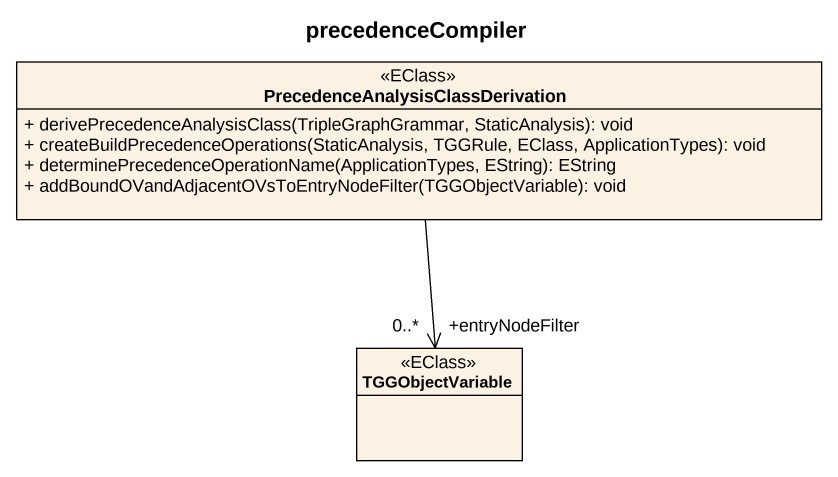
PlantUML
@startuml
title precedenceCompiler
hide circle
hide empty members
skinparam classAttributeIconSize 0
class "PrecedenceAnalysisClassDerivation" as PrecedenceAnalysisClassDeriv <<EClass>> {
  + derivePrecedenceAnalysisClass(TripleGraphGrammar, StaticAnalysis): void
  + createBuildPrecedenceOperations(StaticAnalysis, TGGRule, EClass, ApplicationTypes): void
  + determinePrecedenceOperationName(ApplicationTypes, EString): EString
  + addBoundOVandAdjacentOVsToEntryNodeFilter(TGGObjectVariable): void
}
class TGGObjectVariable <<EClass>>
PrecedenceAnalysisClassDeriv --> "+entryNodeFilter\n0..*" TGGObjectVariable
@enduml
